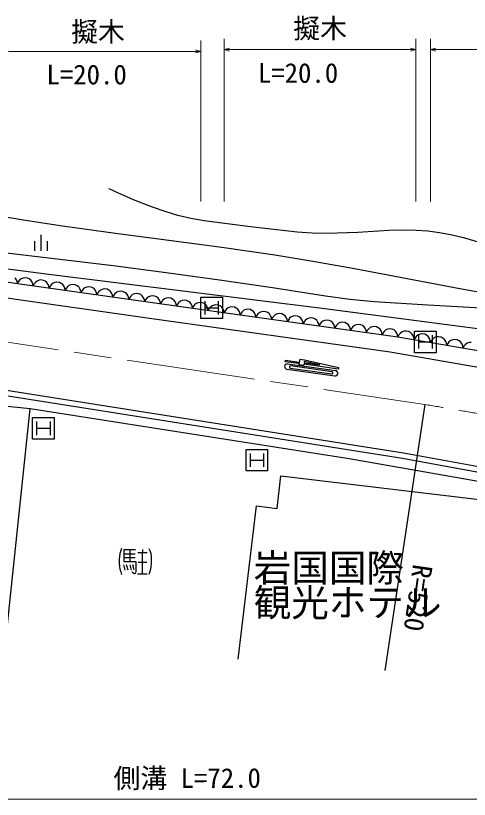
# Model space of a CAD drawing. Units: millimetres, scale not verified. Extents: x 39938 to 678950, y 19969 to 379414.
# Drawn here: x 479627 to 521814, y 238381 to 311256 of the extents above; entities that cross this region are included whole.
import ezdxf
from ezdxf.enums import TextEntityAlignment as Align

# ---------------------------------------------------------------- set-up
doc = ezdxf.new("R2010")
doc.units = ezdxf.units.MM
doc.header["$LTSCALE"] = 998.457
doc.linetypes.add('CHAIN', pattern=[18.5, 12, -1.5, 3.5, -1.5])
for name, color, linetype, lineweight in [('M-BGD', 7, 'Continuous', 25), ('M-BMK', 2, 'CHAIN', 13), ('M-BMK-HTXT', 7, 'Continuous', 13)]:
    doc.layers.add(name, color=color, linetype=linetype, lineweight=lineweight)
doc.styles.add('ＭＳ ゴシック', font='')
doc.styles.get('ＭＳ ゴシック').set_extended_font_data('MS Gothic')

msp = doc.modelspace()

# ---------------------------------------------------------------- linework, layer by layer
at = {"layer": 'M-BGD'}
for p, q in [((488584.9, 295027.8), (488300.4, 295155.2)), ((488860.2, 294904.7), (488584.9, 295027.8)), ((490599.2, 294144.6), (488860.2, 294904.7)), ((492344.5, 293447), (490599.2, 294144.6)), ((493519.2, 293037.1), (492344.5, 293447)), ((494709.4, 292685.2), (493519.2, 293037.1)), ((477108.6, 292812.5), (480534.3, 292235.7)), ((480534.3, 292235.7), (483978.2, 291716.8)), ((495925.9, 292398.7), (494709.4, 292685.2)), ((497157.7, 292170.4), (495925.9, 292398.7)), ((483978.2, 291716.8), (488911.3, 291037.1)), ((501474.2, 291620), (497157.7, 292170.4)), ((505795.5, 291129.8), (501474.2, 291620)), ((481969.1, 290889.8), (481969.1, 289392.1)), ((488911.3, 291037.1), (493858.8, 290380.3)), ((507186.1, 291029), (505795.5, 291129.8)), ((508569.6, 290988.7), (507186.1, 291029)), ((511444.7, 291105.9), (508569.6, 290988.7)), ((514319.1, 291283.6), (511444.7, 291105.9)), ((515594.4, 291315.8), (514319.1, 291283.6)), ((516867.2, 291287.9), (515594.4, 291315.8)), ((517958.7, 291202.3), (516867.2, 291287.9)), ((519046.2, 291056.9), (517958.7, 291202.3)), ((520225, 290834.8), (519046.2, 291056.9)), ((521382.8, 290555.7), (520225, 290834.8)), ((454129.2, 290136), (479788.5, 286351.7)), ((481370.1, 290294.5), (481370.1, 289395.8)), ((482568.2, 290294.5), (482568.2, 289395.8)), ((493858.8, 290380.3), (498796.2, 289726.7)), ((522774, 290147.6), (521382.8, 290555.7)), ((482471.9, 287229.4), (461960.8, 289835.4)), ((498796.2, 289726.7), (503734, 289013.4)), ((483743.7, 288583.8), (478787.5, 289161.7)), ((503734, 289013.4), (507445.5, 288405)), ((488687.4, 287988.6), (483743.7, 288583.8)), ((493636.4, 287356), (488687.4, 287988.6)), ((507445.5, 288405), (511147.3, 287737.4)), ((508361.8, 283986), (482471.9, 287229.4)), ((498569.9, 286672.9), (493636.4, 287356)), ((511147.3, 287737.4), (516039.8, 286807.8)), ((491863.1, 283114.2), (464962.5, 286971.7)), ((479688.6, 286694.2), (479565.9, 286881.9)), ((479757.5, 286533.7), (479688.6, 286694.2)), ((479788.5, 286351.7), (479757.5, 286533.7)), ((479871.6, 286513.5), (479788.5, 286351.7)), ((479977.1, 286645.8), (479871.6, 286513.5)), ((480144.3, 286788.2), (479977.1, 286645.8)), ((480319.5, 286854), (480144.3, 286788.2)), ((480501.2, 286885), (480319.5, 286854)), ((480730.5, 286852.7), (480501.2, 286885)), ((480896.5, 286772.7), (480730.5, 286852.7)), ((481046.8, 286660.9), (480896.5, 286772.7)), ((481168.1, 286477.8), (481046.8, 286660.9)), ((481236.5, 286321.1), (481168.1, 286477.8)), ((481456.6, 286437.2), (481351.2, 286304.9)), ((481623.8, 286579.6), (481456.6, 286437.2)), ((481799.1, 286645.4), (481623.8, 286579.6)), ((481980.7, 286676.4), (481799.1, 286645.4)), ((482210, 286644), (481980.7, 286676.4)), ((482376.1, 286564), (482210, 286644)), ((482526.3, 286452.3), (482376.1, 286564)), ((482647.6, 286269.2), (482526.3, 286452.3)), ((483278.6, 286436.7), (483103.3, 286370.9)), ((483460.2, 286467.7), (483278.6, 286436.7)), ((483689.6, 286435.4), (483460.2, 286467.7)), ((483855.6, 286355.4), (483689.6, 286435.4)), ((503508.2, 285933.2), (498569.9, 286672.9)), ((516039.8, 286807.8), (520943.7, 285876.3)), ((479788.5, 286351.7), (500501.8, 283430.8)), ((481268, 286143.1), (481236.5, 286321.1)), ((481351.2, 286304.9), (481268, 286143.1)), ((482716, 286112.4), (482647.6, 286269.2)), ((482747.5, 285934.5), (482716, 286112.4)), ((482830.7, 286096.3), (482747.5, 285934.5)), ((482936.1, 286228.5), (482830.7, 286096.3)), ((483103.3, 286370.9), (482936.1, 286228.5)), ((484005.8, 286243.6), (483855.6, 286355.4)), ((484127.1, 286060.6), (484005.8, 286243.6)), ((484195.6, 285903.8), (484127.1, 286060.6)), ((484227, 285725.8), (484195.6, 285903.8)), ((484310.2, 285887.6), (484227, 285725.8)), ((484415.6, 286019.9), (484310.2, 285887.6)), ((484582.8, 286162.3), (484415.6, 286019.9)), ((484758.1, 286228.1), (484582.8, 286162.3)), ((484939.8, 286259.1), (484758.1, 286228.1)), ((485169.1, 286226.7), (484939.8, 286259.1)), ((485335.1, 286146.7), (485169.1, 286226.7)), ((485485.3, 286035), (485335.1, 286146.7)), ((485606.6, 285851.9), (485485.3, 286035)), ((485675.1, 285695.1), (485606.6, 285851.9)), ((485706.6, 285517.2), (485675.1, 285695.1)), ((485789.7, 285679), (485706.6, 285517.2)), ((485895.2, 285811.2), (485789.7, 285679)), ((486062.4, 285953.6), (485895.2, 285811.2)), ((486237.6, 286019.5), (486062.4, 285953.6)), ((486419.3, 286050.4), (486237.6, 286019.5)), ((486648.6, 286018.1), (486419.3, 286050.4)), ((486814.6, 285938.1), (486648.6, 286018.1)), ((486964.9, 285826.4), (486814.6, 285938.1)), ((487086.2, 285643.3), (486964.9, 285826.4)), ((487541.9, 285745), (487374.7, 285602.6)), ((487717.1, 285810.8), (487541.9, 285745)), ((487898.8, 285841.8), (487717.1, 285810.8)), ((488128.1, 285809.4), (487898.8, 285841.8)), ((488294.2, 285729.4), (488128.1, 285809.4)), ((488444.4, 285617.7), (488294.2, 285729.4)), ((508436.7, 285174.2), (503508.2, 285933.2)), ((520943.7, 285876.3), (524147.3, 285304)), ((487154.6, 285486.5), (487086.2, 285643.3)), ((487186.1, 285308.5), (487154.6, 285486.5)), ((487269.3, 285470.3), (487186.1, 285308.5)), ((487374.7, 285602.6), (487269.3, 285470.3)), ((488565.7, 285434.6), (488444.4, 285617.7)), ((488634.1, 285277.9), (488565.7, 285434.6)), ((488665.6, 285099.9), (488634.1, 285277.9)), ((488748.8, 285261.7), (488665.6, 285099.9)), ((488854.2, 285393.9), (488748.8, 285261.7)), ((489021.4, 285536.4), (488854.2, 285393.9)), ((489196.7, 285602.2), (489021.4, 285536.4)), ((489378.3, 285633.1), (489196.7, 285602.2)), ((489607.7, 285600.8), (489378.3, 285633.1)), ((489773.7, 285520.8), (489607.7, 285600.8)), ((489923.9, 285409.1), (489773.7, 285520.8)), ((490045.2, 285226), (489923.9, 285409.1)), ((490113.6, 285069.2), (490045.2, 285226)), ((490145.1, 284891.3), (490113.6, 285069.2)), ((490228.3, 285053), (490145.1, 284891.3)), ((490333.7, 285185.3), (490228.3, 285053)), ((490500.9, 285327.7), (490333.7, 285185.3)), ((490676.2, 285393.5), (490500.9, 285327.7)), ((490857.9, 285424.5), (490676.2, 285393.5)), ((491087.2, 285392.2), (490857.9, 285424.5)), ((491253.2, 285312.2), (491087.2, 285392.2)), ((491403.4, 285200.4), (491253.2, 285312.2)), ((491524.7, 285017.3), (491403.4, 285200.4)), ((491593.2, 284860.6), (491524.7, 285017.3)), ((491813.2, 284976.7), (491707.8, 284844.4)), ((491980.4, 285119.1), (491813.2, 284976.7)), ((492155.7, 285184.9), (491980.4, 285119.1)), ((492337.4, 285215.9), (492155.7, 285184.9)), ((492566.7, 285183.5), (492337.4, 285215.9)), ((492732.7, 285103.5), (492566.7, 285183.5)), ((492883, 284991.8), (492732.7, 285103.5)), ((493004.3, 284808.7), (492883, 284991.8)), ((493635.2, 284976.2), (493460, 284910.4)), ((493816.9, 285007.2), (493635.2, 284976.2)), ((494046.2, 284974.9), (493816.9, 285007.2)), ((494212.2, 284894.9), (494046.2, 284974.9)), ((496849.2, 283084.2), (496849.2, 285081.1)), ((496849.2, 285081.1), (498846.1, 285081.1)), ((498846.1, 285081.1), (498846.1, 283084.2)), ((510702.9, 284873.9), (508436.7, 285174.2)), ((491624.7, 284682.6), (491593.2, 284860.6)), ((491707.8, 284844.4), (491624.7, 284682.6)), ((493072.7, 284651.9), (493004.3, 284808.7)), ((493104.2, 284474), (493072.7, 284651.9)), ((493187.4, 284635.8), (493104.2, 284474)), ((493292.8, 284768), (493187.4, 284635.8)), ((493460, 284910.4), (493292.8, 284768)), ((494362.5, 284783.2), (494212.2, 284894.9)), ((494483.8, 284600.1), (494362.5, 284783.2)), ((494552.2, 284443.3), (494483.8, 284600.1)), ((494583.7, 284265.3), (494552.2, 284443.3)), ((494666.9, 284427.1), (494583.7, 284265.3)), ((494772.3, 284559.4), (494666.9, 284427.1)), ((494939.5, 284701.8), (494772.3, 284559.4)), ((495114.8, 284767.6), (494939.5, 284701.8)), ((495296.4, 284798.6), (495114.8, 284767.6)), ((495525.8, 284766.2), (495296.4, 284798.6)), ((495691.8, 284686.2), (495525.8, 284766.2)), ((495842, 284574.5), (495691.8, 284686.2)), ((495963.3, 284391.4), (495842, 284574.5)), ((496031.7, 284234.7), (495963.3, 284391.4)), ((496063.2, 284056.7), (496031.7, 284234.7)), ((496146.4, 284218.5), (496063.2, 284056.7)), ((496251.8, 284350.7), (496146.4, 284218.5)), ((496419, 284493.1), (496251.8, 284350.7)), ((496594.3, 284559), (496419, 284493.1)), ((496775.9, 284589.9), (496594.3, 284559)), ((497005.3, 284557.6), (496775.9, 284589.9)), ((497171.3, 284477.6), (497005.3, 284557.6)), ((497321.5, 284365.9), (497171.3, 284477.6)), ((497223.7, 284706.7), (497223.7, 283458.6)), ((497442.8, 284182.8), (497321.5, 284365.9)), ((497898.5, 284284.5), (497731.3, 284142.1)), ((498073.8, 284350.3), (497898.5, 284284.5)), ((498255.5, 284381.3), (498073.8, 284350.3)), ((498484.8, 284348.9), (498255.5, 284381.3)), ((498471.7, 284706.7), (498471.7, 283458.6)), ((498650.8, 284269), (498484.8, 284348.9)), ((498801, 284157.2), (498650.8, 284269)), ((512974.7, 284633.3), (510702.9, 284873.9)), ((517952.9, 284338.4), (512974.7, 284633.3)), ((522923.6, 284064.2), (517952.9, 284338.4)), ((497223.7, 284082.6), (498471.7, 284082.6)), ((497511.3, 284026), (497442.8, 284182.8)), ((497542.7, 283848), (497511.3, 284026)), ((497625.9, 284009.8), (497542.7, 283848)), ((497731.3, 284142.1), (497625.9, 284009.8)), ((498922.3, 283974.1), (498801, 284157.2)), ((498990.8, 283817.4), (498922.3, 283974.1)), ((499022.3, 283639.4), (498990.8, 283817.4)), ((499105.4, 283801.2), (499022.3, 283639.4)), ((499210.9, 283933.5), (499105.4, 283801.2)), ((499378.1, 284075.9), (499210.9, 283933.5)), ((499553.3, 284141.7), (499378.1, 284075.9)), ((499735, 284172.6), (499553.3, 284141.7)), ((499964.3, 284140.3), (499735, 284172.6)), ((500130.3, 284060.3), (499964.3, 284140.3)), ((500280.6, 283948.6), (500130.3, 284060.3)), ((500401.9, 283765.5), (500280.6, 283948.6)), ((500470.3, 283608.7), (500401.9, 283765.5)), ((500501.8, 283430.8), (500470.3, 283608.7)), ((500583.8, 283591.5), (500501.8, 283430.8)), ((500688, 283722.9), (500583.8, 283591.5)), ((500853.4, 283864.6), (500688, 283722.9)), ((501027, 283930.4), (500853.4, 283864.6)), ((501207.1, 283961.7), (501027, 283930.4)), ((501434.6, 283930.3), (501207.1, 283961.7)), ((501599.5, 283851.4), (501434.6, 283930.3)), ((501748.8, 283741), (501599.5, 283851.4)), ((501869.7, 283559.8), (501748.8, 283741)), ((501938, 283404.5), (501869.7, 283559.8)), ((502155.9, 283520.3), (502051.7, 283388.8)), ((502321.3, 283662), (502155.9, 283520.3)), ((502494.9, 283727.8), (502321.3, 283662)), ((502675, 283759), (502494.9, 283727.8)), ((502902.6, 283727.6), (502675, 283759)), ((503067.4, 283648.7), (502902.6, 283727.6)), ((503216.8, 283538.4), (503067.4, 283648.7)), ((503337.6, 283357.1), (503216.8, 283538.4)), ((503962.9, 283525.1), (503789.2, 283459.3)), ((504143, 283556.3), (503962.9, 283525.1)), ((504370.5, 283524.9), (504143, 283556.3)), ((504535.4, 283446.1), (504370.5, 283524.9)), ((526619.2, 281597.8), (508361.8, 283986)), ((514455, 279952.3), (491863.1, 283114.2)), ((498846.1, 283084.2), (496849.2, 283084.2)), ((500501.8, 283430.8), (515181, 281404.2)), ((501969.7, 283228.1), (501938, 283404.5)), ((502051.7, 283388.8), (501969.7, 283228.1)), ((503405.9, 283201.9), (503337.6, 283357.1)), ((503437.6, 283025.4), (503405.9, 283201.9)), ((503519.7, 283186.1), (503437.6, 283025.4)), ((503623.8, 283317.6), (503519.7, 283186.1)), ((503789.2, 283459.3), (503623.8, 283317.6)), ((504684.7, 283335.7), (504535.4, 283446.1)), ((504805.5, 283154.5), (504684.7, 283335.7)), ((504873.8, 282999.2), (504805.5, 283154.5)), ((504905.6, 282822.8), (504873.8, 282999.2)), ((504987.6, 282983.5), (504905.6, 282822.8)), ((505091.8, 283115), (504987.6, 282983.5)), ((505257.2, 283256.7), (505091.8, 283115)), ((505430.8, 283322.5), (505257.2, 283256.7)), ((505610.9, 283353.7), (505430.8, 283322.5)), ((505838.4, 283322.3), (505610.9, 283353.7)), ((506003.3, 283243.4), (505838.4, 283322.3)), ((506152.6, 283133), (506003.3, 283243.4)), ((506273.4, 282951.8), (506152.6, 283133)), ((506341.8, 282796.5), (506273.4, 282951.8)), ((506373.5, 282620.1), (506341.8, 282796.5)), ((506455.5, 282780.8), (506373.5, 282620.1)), ((506559.7, 282912.3), (506455.5, 282780.8)), ((506725.1, 283054), (506559.7, 282912.3)), ((506898.7, 283119.8), (506725.1, 283054)), ((507078.8, 283151), (506898.7, 283119.8)), ((507306.3, 283119.6), (507078.8, 283151)), ((507471.2, 283040.8), (507306.3, 283119.6)), ((507620.5, 282930.4), (507471.2, 283040.8)), ((507741.4, 282749.2), (507620.5, 282930.4)), ((508193, 282851.4), (508027.6, 282709.6)), ((508366.7, 282917.1), (508193, 282851.4)), ((508546.7, 282948.4), (508366.7, 282917.1)), ((508774.3, 282917), (508546.7, 282948.4)), ((508939.1, 282838.1), (508774.3, 282917)), ((509088.5, 282727.7), (508939.1, 282838.1)), ((507809.7, 282593.9), (507741.4, 282749.2)), ((507841.4, 282417.5), (507809.7, 282593.9)), ((507923.4, 282578.2), (507841.4, 282417.5)), ((508027.6, 282709.6), (507923.4, 282578.2)), ((509209.3, 282546.5), (509088.5, 282727.7)), ((509277.6, 282391.2), (509209.3, 282546.5)), ((509309.3, 282214.8), (509277.6, 282391.2)), ((509391.4, 282375.5), (509309.3, 282214.8)), ((509495.5, 282507), (509391.4, 282375.5)), ((509660.9, 282648.7), (509495.5, 282507)), ((509834.6, 282714.5), (509660.9, 282648.7)), ((510014.7, 282745.7), (509834.6, 282714.5)), ((510242.2, 282714.3), (510014.7, 282745.7)), ((510407.1, 282635.4), (510242.2, 282714.3)), ((510556.4, 282525.1), (510407.1, 282635.4)), ((510677.2, 282343.8), (510556.4, 282525.1)), ((510745.5, 282188.6), (510677.2, 282343.8)), ((510777.3, 282012.1), (510745.5, 282188.6)), ((510859.3, 282172.9), (510777.3, 282012.1)), ((510963.5, 282304.3), (510859.3, 282172.9)), ((511128.9, 282446), (510963.5, 282304.3)), ((511302.5, 282511.8), (511128.9, 282446)), ((511482.6, 282543.1), (511302.5, 282511.8)), ((511710.1, 282511.6), (511482.6, 282543.1)), ((511875, 282432.8), (511710.1, 282511.6)), ((512024.3, 282322.4), (511875, 282432.8)), ((512145.1, 282141.2), (512024.3, 282322.4)), ((512213.5, 281985.9), (512145.1, 282141.2)), ((512431.4, 282101.7), (512327.2, 281970.2)), ((512596.8, 282243.4), (512431.4, 282101.7)), ((512770.4, 282309.2), (512596.8, 282243.4)), ((512950.5, 282340.4), (512770.4, 282309.2)), ((513178, 282309), (512950.5, 282340.4)), ((513342.9, 282230.1), (513178, 282309)), ((513492.2, 282119.8), (513342.9, 282230.1)), ((513613.1, 281938.5), (513492.2, 282119.8)), ((514064.7, 282040.7), (513899.3, 281899)), ((514238.4, 282106.5), (514064.7, 282040.7)), ((514418.4, 282137.7), (514238.4, 282106.5)), ((514646, 282106.3), (514418.4, 282137.7)), ((514810.8, 282027.5), (514646, 282106.3)), ((514960.2, 281917.1), (514810.8, 282027.5)), ((512245.2, 281809.5), (512213.5, 281985.9)), ((512327.2, 281970.2), (512245.2, 281809.5)), ((513681.4, 281783.2), (513613.1, 281938.5)), ((513713.1, 281606.8), (513681.4, 281783.2)), ((513795.1, 281767.5), (513713.1, 281606.8)), ((513899.3, 281899), (513795.1, 281767.5)), ((515081, 281735.9), (514960.2, 281917.1)), ((515149.3, 281580.6), (515081, 281735.9)), ((515181, 281404.2), (515149.3, 281580.6)), ((515271.7, 281567.5), (515181, 281404.2)), ((515181, 281404.2), (536337.7, 277728.6)), ((515384.2, 281699.7), (515271.7, 281567.5)), ((515560.4, 281840.3), (515384.2, 281699.7)), ((515742.4, 281902.1), (515560.4, 281840.3)), ((515929.8, 281927.9), (515742.4, 281902.1)), ((516164, 281887.3), (515929.8, 281927.9)), ((516331.7, 281799.7), (516164, 281887.3)), ((516482.2, 281680.2), (516331.7, 281799.7)), ((516600.7, 281488.4), (516482.2, 281680.2)), ((516665.8, 281325.3), (516600.7, 281488.4)), ((516692.2, 281141.6), (516665.8, 281325.3)), ((516782.9, 281304.9), (516692.2, 281141.6)), ((516724.7, 279916.3), (516724.7, 281913.2)), ((516724.7, 281913.2), (518721.6, 281913.2)), ((516895.4, 281437.2), (516782.9, 281304.9)), ((517071.6, 281577.8), (516895.4, 281437.2)), ((517253.6, 281639.6), (517071.6, 281577.8)), ((517099.1, 281538.8), (517099.1, 280290.7)), ((517441, 281665.4), (517253.6, 281639.6)), ((517675.2, 281624.7), (517441, 281665.4)), ((517842.9, 281537.2), (517675.2, 281624.7)), ((517993.4, 281417.6), (517842.9, 281537.2)), ((518111.9, 281225.8), (517993.4, 281417.6)), ((518347.2, 281538.8), (518347.2, 280290.7)), ((518582.8, 281315.3), (518406.6, 281174.6)), ((518764.8, 281377), (518582.8, 281315.3)), ((518721.6, 281913.2), (518721.6, 279916.3)), ((518952.2, 281402.9), (518764.8, 281377)), ((519186.4, 281362.2), (518952.2, 281402.9)), ((519354.1, 281274.7), (519186.4, 281362.2)), ((517099.1, 280914.8), (518347.2, 280914.8)), ((518176.9, 281062.7), (518111.9, 281225.8)), ((518203.4, 280879.1), (518176.9, 281062.7)), ((518294.1, 281042.4), (518203.4, 280879.1)), ((518406.6, 281174.6), (518294.1, 281042.4)), ((519504.6, 281155.1), (519354.1, 281274.7)), ((519623.1, 280963.3), (519504.6, 281155.1)), ((519688.1, 280800.2), (519623.1, 280963.3)), ((519714.6, 280616.5), (519688.1, 280800.2)), ((519805.3, 280779.8), (519714.6, 280616.5)), ((519917.7, 280912.1), (519805.3, 280779.8)), ((520094, 281052.7), (519917.7, 280912.1)), ((520276, 281114.5), (520094, 281052.7)), ((520463.4, 281140.3), (520276, 281114.5)), ((520697.6, 281099.6), (520463.4, 281140.3)), ((520865.3, 281012.1), (520697.6, 281099.6)), ((521015.8, 280892.6), (520865.3, 281012.1)), ((521134.3, 280700.7), (521015.8, 280892.6)), ((521199.3, 280537.6), (521134.3, 280700.7)), ((521428.9, 280649.5), (521316.4, 280517.3)), ((521605.2, 280790.2), (521428.9, 280649.5)), ((521787.1, 280852), (521605.2, 280790.2)), ((521974.5, 280877.8), (521787.1, 280852)), ((535085.7, 276347.5), (514455, 279952.3)), ((518721.6, 279916.3), (516724.7, 279916.3)), ((521225.8, 280354), (521199.3, 280537.6)), ((521316.4, 280517.3), (521225.8, 280354)), ((504695.5, 279076.2), (504716.2, 279224.6)), ((504716.2, 279224.6), (506001.7, 279045.1)), ((506039.7, 279317.1), (505970.7, 278822.6)), ((506039.7, 279317.1), (506484.7, 279255)), ((506484.7, 279255), (509660.6, 278534.4)), ((505981, 278896.8), (504695.5, 279076.2)), ((504918.6, 278868.7), (509368.5, 278247.5)), ((505166.9, 278481.2), (509023.5, 277942.8)), ((509051.1, 278140.6), (505194.5, 278678.9)), ((505970.7, 278822.6), (506415.7, 278760.5)), ((506429.5, 278859.4), (506415.7, 278760.5)), ((509639.9, 278386.1), (506426, 278834.7)), ((506446.7, 278983), (507904.2, 278779.6)), ((506463.9, 279106.2), (506450.2, 279007.7)), ((507904.2, 278779.6), (506452.7, 279108.7)), ((509660.6, 278534.4), (509639.9, 278386.1)), ((504849.6, 278374.2), (509299.5, 277753.1)), ((480960.8, 274699.1), (458440.5, 277056.2)), ((478783.5, 276422.3), (515696.3, 270596.7)), ((478719.1, 275927), (515612.4, 270104.5)), ((517686.6, 275098.7), (513953, 250359.4)), ((478574.9, 251962.8), (480960.8, 274699.1)), ((510626.4, 270050.1), (480960.8, 274699.1)), ((481197.8, 271885.3), (481197.8, 273882.2)), ((481197.8, 273882.2), (483194.7, 273882.2)), ((481572.2, 273507.8), (481572.2, 272259.7)), ((482820.3, 273507.8), (482820.3, 272259.7)), ((483194.7, 273882.2), (483194.7, 271885.3)), ((481572.2, 272883.8), (482820.3, 272883.8)), ((483194.7, 271885.3), (481197.8, 271885.3)), ((501047.5, 268915.5), (501047.5, 270912.4)), ((501047.5, 270912.4), (503044.4, 270912.4)), ((501421.9, 270538), (501421.9, 269289.9)), ((502670, 270538), (502670, 269289.9)), ((503044.4, 270912.4), (503044.4, 268915.5)), ((515696.3, 270596.7), (530191.4, 267939)), ((501421.9, 269913.9), (502670, 269913.9)), ((532264.2, 266265.7), (510626.4, 270050.1)), ((515612.4, 270104.5), (530101.4, 267448)), ((503044.4, 268915.5), (501047.5, 268915.5)), ((503940.8, 265431.4), (504295.7, 268449.5)), ((504295.7, 268449.5), (525790, 265890.5)), ((500330.2, 251400.8), (502008.3, 265671.1)), ((502008.3, 265671.1), (503940.8, 265431.4)), ((489691.8, 261213.6), (490740.1, 261213.6)), ((490245.9, 261565.5), (490245.9, 260487.2)), ((490972.3, 261348.4), (491855.9, 261348.4)), ((491429.1, 261617.9), (491429.1, 261348.4)), ((491429.1, 259371.4), (491429.1, 261340.9)), ((489646.8, 260195.1), (489781.6, 259685.9)), ((490732.7, 260846.6), (489699.3, 260846.6)), ((490073.7, 259700.9), (489946.4, 260195.1)), ((490238.4, 260195.1), (490380.7, 259700.9)), ((490642.8, 259715.9), (490508, 260195.1)), ((491826, 260397.3), (491009.7, 260397.3)), ((490949.8, 259363.9), (491855.9, 259363.9))]:
    msp.add_line(p, q, dxfattribs=at)
for points in [[(489474.6, 261692.8), (489377.3, 261438.2), (489317.3, 261236), (489272.4, 260966.4), (489257.4, 260674.4), (489257.4, 260300), (489287.4, 260022.9), (489324.8, 259798.2), (489399.7, 259536.2), (489474.6, 259289)], [(492005.7, 261692.8), (492110.5, 261505.6), (492185.4, 261243.5), (492215.4, 260981.4), (492230.3, 260681.9), (492230.3, 260307.5), (492207.9, 260015.4), (492155.5, 259775.8), (492088.1, 259558.6), (492005.7, 259289)], [(490770.1, 261573), (489691.8, 261573), (489691.8, 260487.2), (490815, 260487.2), (490815, 259558.6), (490785.1, 259453.8), (490740.1, 259386.4), (490665.3, 259363.9), (490433.1, 259491.2)]]:
    msp.add_lwpolyline(points, dxfattribs=at)
for centre, radius, start, end in [((504884, 278621.5), 249.6, 82.05383, 262.05377), ((505180.7, 278580), 99.8, 82.05383, 262.05377), ((509037.3, 278041.7), 99.8, 262.05383, 82.05383), ((509334, 278000.3), 249.6, 262.05383, 82.05383)]:
    msp.add_arc(centre, radius, start, end, dxfattribs=at)
at = {"layer": 'M-BMK'}
msp.add_line((471731.3, 281957.1), (517686.6, 275098.7), dxfattribs=at)
msp.add_arc((432427.6, -237050.6), 519197.4, 76.28372, 80.54849, dxfattribs=at)
at = {"layer": 'M-BMK-HTXT'}
for p, q in [((499022.3, 293981.2), (499022.3, 309095.3)), ((516834.1, 309095.3), (516834.1, 293981.2)), ((518203.4, 293981.2), (518203.4, 309095.3)), ((496849.2, 308932.5), (496849.2, 293981.2)), ((478963.6, 307934), (496849.2, 307934)), ((496350, 308077.5), (496849.2, 307934)), ((496849.2, 307934), (496350, 307791.7)), ((499022.3, 308096.8), (499521.5, 308239.1)), ((499521.5, 307953.3), (499022.3, 308096.8)), ((499022.3, 308096.8), (516834.1, 308096.8)), ((516334.9, 308240.4), (516834.1, 308096.8)), ((516834.1, 308096.8), (516334.9, 307954.6)), ((518203.4, 308096.8), (518702.7, 308239.1)), ((518702.7, 307953.3), (518203.4, 308096.8)), ((518203.4, 308096.8), (536337.7, 308096.8)), ((457813.7, 238381), (529501.9, 238381))]:
    msp.add_line(p, q, dxfattribs=at)

# ---------------------------------------------------------------- texts
at = {"layer": 'M-BGD', "style": 'ＭＳ ゴシック'}
for s, p in [('岩国国際', (501762.2, 257858.5)), ('観光ホテル', (501762.2, 254622.7))]:
    msp.add_text(s, height=2562, dxfattribs=at).set_placement(p, align=Align.BOTTOM_LEFT)
msp.add_text('R=520', height=1830, rotation=261.8, dxfattribs=at).set_placement((516047.8, 260392), align=Align.BOTTOM_LEFT)
at = {"layer": 'M-BMK-HTXT', "style": 'ＭＳ ゴシック'}
for s, p in [('擬木', (505438.5, 308610.2)), ('擬木', (484789.4, 308295.8)), ('L=20.0', (502149.1, 304462.7)), ('L=20.0', (482490.6, 304319.5))]:
    msp.add_text(s, height=1830, dxfattribs=at).set_placement(p, align=Align.BOTTOM_LEFT)
msp.add_text('側溝 L=72.0', height=1830, rotation=0.1, dxfattribs=at).set_placement((488727.9, 238880.3), align=Align.BOTTOM_LEFT)

doc.saveas('drawing.dxf')
